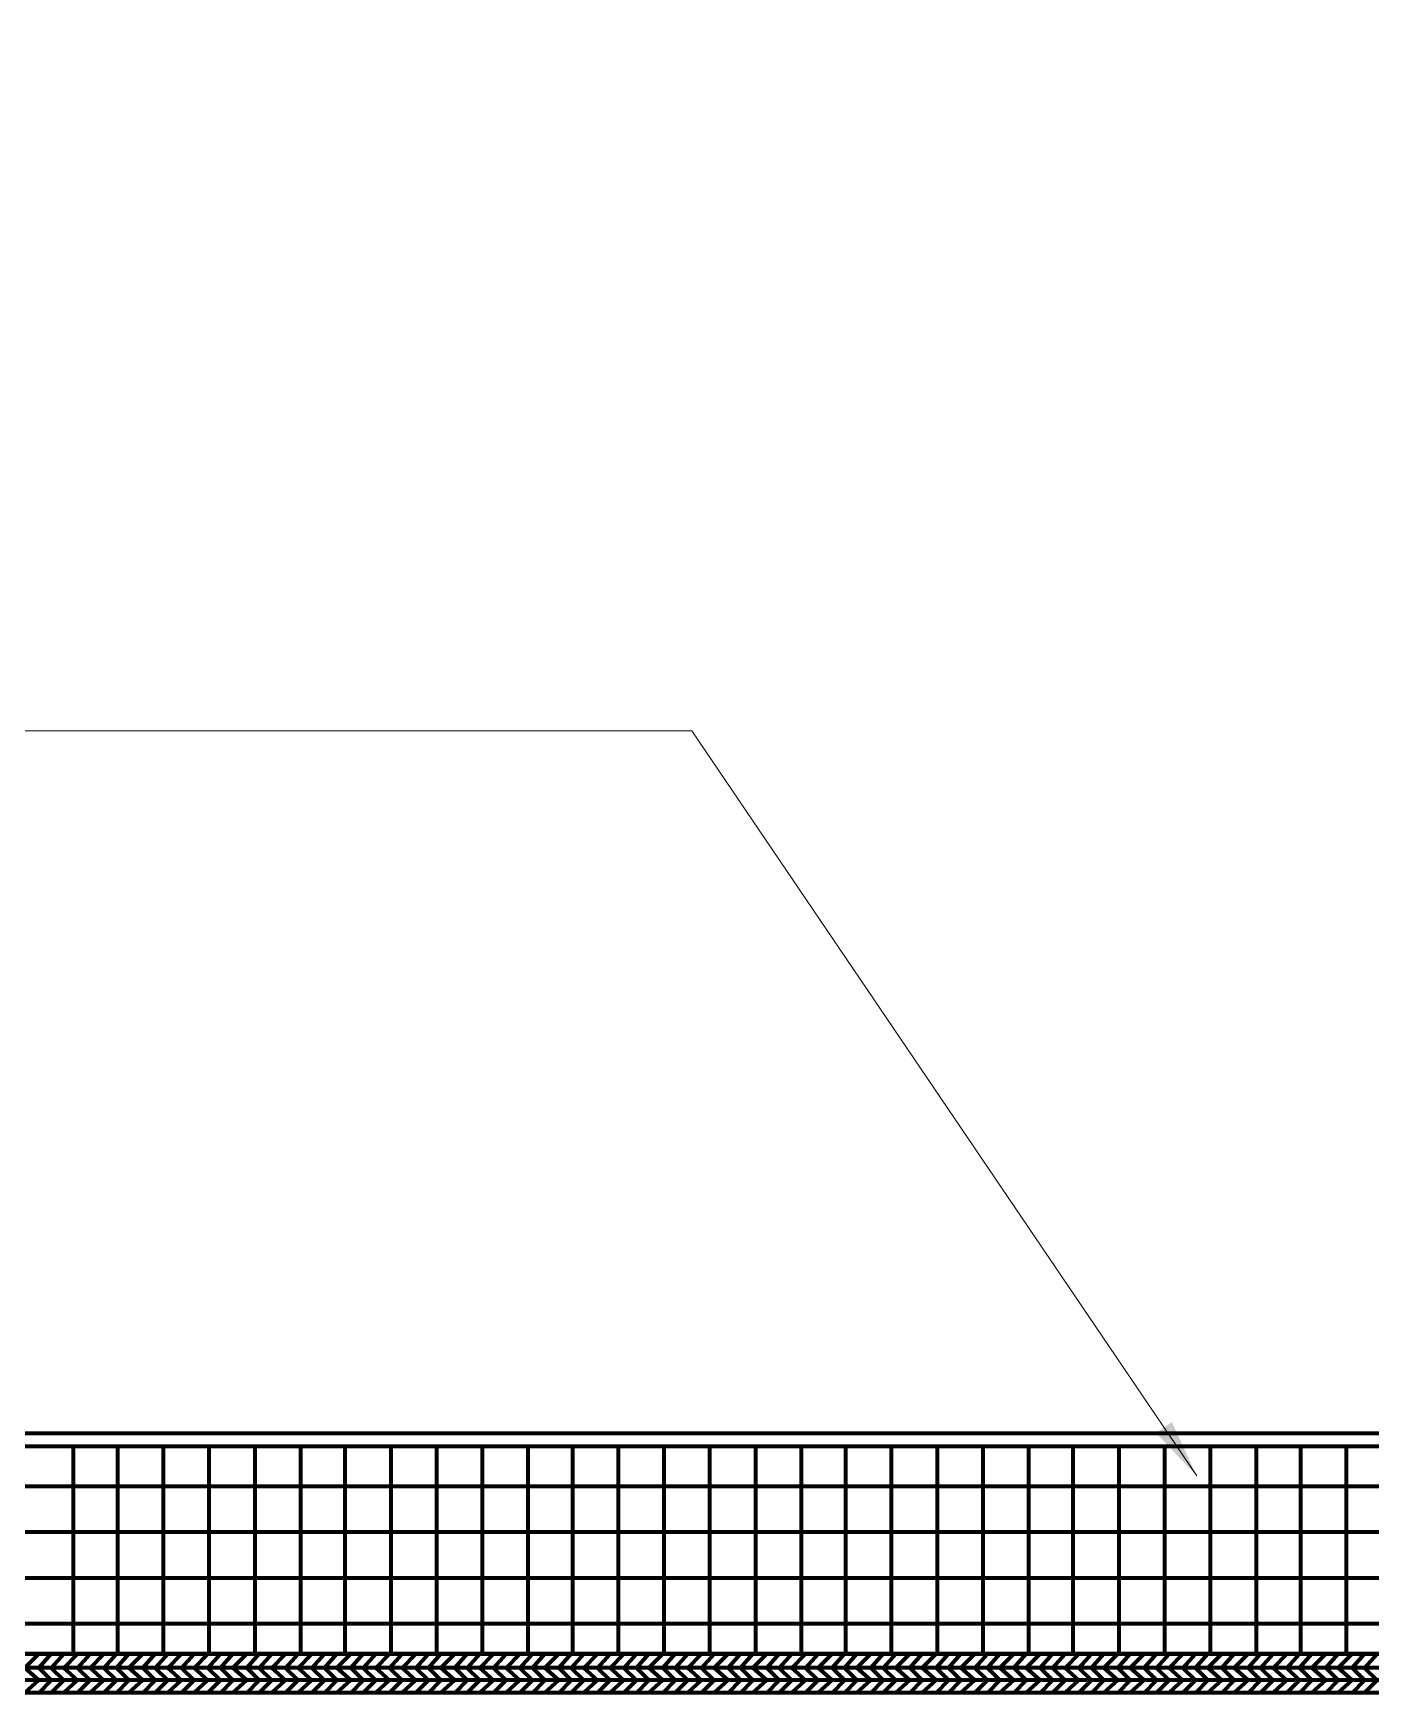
# Model space of a CAD drawing. Extents: x 261 to 424, y 0 to 368.
# Drawn here: x 312.56 to 338.28, y 254.68 to 286.6 of the extents above; entities that cross this region are included whole.
import ezdxf

# ---------------------------------------------------------------- set-up
doc = ezdxf.new("R2010")
doc.units = 0
doc.header["$MEASUREMENT"] = 0
for name, color, linetype, lineweight in [('Dt-Line 1', 9, 'Continuous', 0), ('Dt-Line 3', 7, 'Continuous', 15), ('Dt-Text', 121, 'Continuous', 20)]:
    doc.layers.add(name, color=color, linetype=linetype, lineweight=lineweight)
doc.styles.get("Standard").update_dxf_attribs({"font": 'Arial.ttf'})
doc.dimstyles.new('1 Inch', dxfattribs={"dimtxt": 1.09375, "dimasz": 1.125, "dimexe": 1.125, "dimexo": 0.5625, "dimgap": 0.84375, "dimtad": 1, "dimdec": 4, "dimzin": 3, "dimdsep": 46, "dimlunit": 4, "dimtxsty": 'Standard', "dimblk": 'ARCHTICK', "dimcen": 0.5625, "dimdle": 1.125, "dimclrd": 253, "dimclre": 253, "dimclrt": 256, "dimadec": 0, "dimazin": 0, "dimtfac": 0.6, "dimtdec": 4, "dimtix": 1, "dimtmove": 2, "dimatfit": 0, "dimfxl": 1, "dimfrac": 1, "dimtolj": 1, "dimtzin": 0, "dimlwd": 9, "dimlwe": 9, "dimarcsym": 0})

# ---------------------------------------------------------------- blocks, each defined once
blk = doc.blocks.new('_ArchTick')
at = {"color": 0, "linetype": 'ByBlock', "const_width": 0.15}
blk.add_lwpolyline([(-0.5, -0.5), (0.5, 0.5)], dxfattribs=at)

msp = doc.modelspace()

# ---------------------------------------------------------------- linework, layer by layer
at = {"layer": 'Dt-Line 1', "linetype": 'Continuous', "lineweight": 158}
for p, q in [((313.32999, 255.42901), (313.32999, 259.42901)), ((314.18332, 255.42901), (314.18332, 259.42901)), ((315.06332, 255.42901), (315.06332, 259.42901)), ((315.94332, 255.42901), (315.94332, 259.42901)), ((316.82332, 255.42901), (316.82332, 259.42901)), ((317.70332, 255.42901), (317.70332, 259.42901)), ((318.55665, 255.42901), (318.55665, 259.42901)), ((319.43665, 255.42901), (319.43665, 259.42901)), ((320.31666, 255.42901), (320.31666, 259.42901)), ((321.19665, 255.42901), (321.19665, 259.42901)), ((322.07665, 255.42901), (322.07665, 259.42901)), ((322.92999, 255.42901), (322.92999, 259.42901)), ((323.80999, 255.42901), (323.80999, 259.42901)), ((324.68999, 255.42901), (324.68999, 259.42901)), ((325.56999, 255.42901), (325.56999, 259.42901)), ((326.44999, 255.42901), (326.44999, 259.42901)), ((327.32999, 255.42901), (327.32999, 259.42901)), ((328.18332, 255.42901), (328.18332, 259.42901)), ((329.06332, 255.42901), (329.06332, 259.42901)), ((329.94332, 255.42901), (329.94332, 259.42901)), ((330.82332, 255.42901), (330.82332, 259.42901)), ((331.70332, 255.42901), (331.70332, 259.42901)), ((332.55665, 255.42901), (332.55665, 259.42901)), ((333.43665, 255.42901), (333.43665, 259.42901)), ((334.31666, 255.42901), (334.31666, 259.42901)), ((335.19665, 255.42901), (335.19665, 259.42901)), ((336.07665, 255.42901), (336.07665, 259.42901)), ((336.92999, 255.42901), (336.92999, 259.42901)), ((337.80999, 255.42901), (337.80999, 259.42901)), ((282.87665, 258.65568), (342.90332, 258.65568)), ((282.87665, 257.77565), (342.90332, 257.77565)), ((282.87665, 256.89568), (342.90332, 256.89568)), ((282.87665, 256.01568), (342.90332, 256.01568))]:
    msp.add_line(p, q, dxfattribs=at)
for points in [[(343.40999, 255.42901), (343.14332, 255.16232), (343.40999, 254.92235), (282.87665, 254.92235), (282.87665, 254.86901)], [(312.39665, 254.68235), (312.66332, 254.92235), (312.39665, 255.16232), (312.66332, 255.42901)], [(312.66332, 254.68235), (312.90332, 254.92235), (312.66332, 255.16232), (312.90332, 255.42901), (312.90332, 255.42901)], [(312.90332, 254.68235), (313.14332, 254.92235), (312.90332, 255.16232), (313.14332, 255.42901)], [(313.14332, 254.68235), (313.40999, 254.92235), (313.14332, 255.16232), (313.40999, 255.42901)], [(313.40999, 254.68235), (313.64999, 254.92235), (313.40999, 255.16232), (313.64999, 255.42901)], [(313.64999, 254.68235), (313.91666, 254.92235), (313.64999, 255.16232), (313.91666, 255.42901)], [(313.91666, 254.68235), (314.15665, 254.92235), (313.91666, 255.16232), (314.15665, 255.42901)], [(314.15665, 254.68235), (314.39665, 254.92235), (314.15665, 255.16232), (314.39665, 255.42901)], [(314.39665, 254.68235), (314.66332, 254.92235), (314.39665, 255.16232), (314.66332, 255.42901), (314.66332, 255.42901)], [(314.66332, 254.68235), (314.90332, 254.92235), (314.66332, 255.16232), (314.90332, 255.42901)], [(314.90332, 254.68235), (315.14332, 254.92235), (314.90332, 255.16232), (315.14332, 255.42901)], [(315.14332, 254.68235), (315.40999, 254.92235), (315.14332, 255.16232), (315.40999, 255.42901)], [(315.40999, 254.68235), (315.64999, 254.92235), (315.40999, 255.16232), (315.64999, 255.42901)], [(315.64999, 254.68235), (315.91666, 254.92235), (315.64999, 255.16232), (315.91666, 255.42901)], [(315.91666, 254.68235), (316.15665, 254.92235), (315.91666, 255.16232), (316.15665, 255.42901)], [(316.15665, 254.68235), (316.39665, 254.92235), (316.15665, 255.16232), (316.39665, 255.42901)], [(316.39665, 254.68235), (316.66332, 254.92235), (316.39665, 255.16232), (316.66332, 255.42901)], [(316.66332, 254.68235), (316.90332, 254.92235), (316.66332, 255.16232), (316.90332, 255.42901)], [(316.90332, 254.68235), (317.14332, 254.92235), (316.90332, 255.16232), (317.14332, 255.42901)], [(317.14332, 254.68235), (317.40999, 254.92235), (317.14332, 255.16232), (317.40999, 255.42901)], [(317.40999, 254.68235), (317.64999, 254.92235), (317.40999, 255.16232), (317.64999, 255.42901)], [(317.64999, 254.68235), (317.91666, 254.92235), (317.64999, 255.16232), (317.91666, 255.42901)], [(317.91666, 254.68235), (318.15665, 254.92235), (317.91666, 255.16232), (318.15665, 255.42901)], [(318.15665, 254.68235), (318.39665, 254.92235), (318.15665, 255.16232), (318.39665, 255.42901)], [(318.39665, 254.68235), (318.66332, 254.92235), (318.39665, 255.16232), (318.66332, 255.42901)], [(318.66332, 254.68235), (318.90332, 254.92235), (318.66332, 255.16232), (318.90332, 255.42901)], [(318.90332, 254.68235), (319.14332, 254.92235), (318.90332, 255.16232), (319.14332, 255.42901)], [(319.14332, 254.68235), (319.40999, 254.92235), (319.14332, 255.16232), (319.40999, 255.42901)], [(319.40999, 254.68235), (319.64999, 254.92235), (319.40999, 255.16232), (319.64999, 255.42901)], [(319.64999, 254.68235), (319.91665, 254.92235), (319.64999, 255.16232), (319.91665, 255.42901)], [(319.91665, 254.68235), (320.15666, 254.92235), (319.91665, 255.16232), (320.15666, 255.42901)], [(320.15666, 254.68235), (320.39665, 254.92235), (320.15666, 255.16232), (320.39665, 255.42901)], [(320.39665, 254.68235), (320.66332, 254.92235), (320.39665, 255.16232), (320.66332, 255.42901)], [(320.66332, 254.68235), (320.90332, 254.92235), (320.66332, 255.16232), (320.90332, 255.42901)], [(320.90332, 254.68235), (321.14332, 254.92235), (320.90332, 255.16232), (321.14332, 255.42901)], [(321.14332, 254.68235), (321.40999, 254.92235), (321.14332, 255.16232), (321.40999, 255.42901)], [(321.40999, 254.68235), (321.64999, 254.92235), (321.40999, 255.16232), (321.64999, 255.42901)], [(321.64999, 254.68235), (321.91665, 254.92235), (321.64999, 255.16232), (321.91665, 255.42901)], [(321.91665, 254.68235), (322.15666, 254.92235), (321.91665, 255.16232), (322.15666, 255.42901)], [(322.15666, 254.68235), (322.39665, 254.92235), (322.15666, 255.16232), (322.39665, 255.42901)], [(322.39665, 254.68235), (322.66332, 254.92235), (322.39665, 255.16232), (322.66332, 255.42901)], [(322.66332, 254.68235), (322.90332, 254.92235), (322.66332, 255.16232), (322.90332, 255.42901), (322.90332, 255.42901)], [(322.90332, 254.68235), (323.14332, 254.92235), (322.90332, 255.16232), (323.14332, 255.42901)], [(323.14332, 254.68235), (323.40999, 254.92235), (323.14332, 255.16232), (323.40999, 255.42901)], [(323.40999, 254.68235), (323.64999, 254.92235), (323.40999, 255.16232), (323.64999, 255.42901)], [(323.64999, 254.68235), (323.91665, 254.92235), (323.64999, 255.16232), (323.91665, 255.42901)], [(323.91665, 254.68235), (324.15666, 254.92235), (323.91665, 255.16232), (324.15666, 255.42901)], [(324.15666, 254.68235), (324.39665, 254.92235), (324.15666, 255.16232), (324.39665, 255.42901)], [(324.39665, 254.68235), (324.66332, 254.92235), (324.39665, 255.16232), (324.66332, 255.42901), (324.66332, 255.42901)], [(324.66332, 254.68235), (324.90332, 254.92235), (324.66332, 255.16232), (324.90332, 255.42901)], [(324.90332, 254.68235), (325.14332, 254.92235), (324.90332, 255.16232), (325.14332, 255.42901)], [(325.14332, 254.68235), (325.40999, 254.92235), (325.14332, 255.16232), (325.40999, 255.42901), (325.40999, 255.42901)], [(325.40999, 254.68235), (325.64999, 254.92235), (325.40999, 255.16232), (325.64999, 255.42901)], [(325.64999, 254.68235), (325.91665, 254.92235), (325.64999, 255.16232), (325.91665, 255.42901)], [(325.91665, 254.68235), (326.15666, 254.92235), (325.91665, 255.16232), (326.15666, 255.42901)], [(326.15666, 254.68235), (326.39665, 254.92235), (326.15666, 255.16232), (326.39665, 255.42901)], [(326.39665, 254.68235), (326.66332, 254.92235), (326.39665, 255.16232), (326.66332, 255.42901)], [(326.66332, 254.68235), (326.90332, 254.92235), (326.66332, 255.16232), (326.90332, 255.42901)], [(326.90332, 254.68235), (327.14332, 254.92235), (326.90332, 255.16232), (327.14332, 255.42901)], [(327.14332, 254.68235), (327.40999, 254.92235), (327.14332, 255.16232), (327.40999, 255.42901)], [(327.40999, 254.68235), (327.64999, 254.92235), (327.40999, 255.16232), (327.64999, 255.42901)], [(327.64999, 254.68235), (327.91665, 254.92235), (327.64999, 255.16232), (327.91665, 255.42901)], [(327.91665, 254.68235), (328.15666, 254.92235), (327.91665, 255.16232), (328.15666, 255.42901)], [(328.15666, 254.68235), (328.39665, 254.92235), (328.15666, 255.16232), (328.39665, 255.42901)], [(328.39665, 254.68235), (328.66332, 254.92235), (328.39665, 255.16232), (328.66332, 255.42901)], [(328.66332, 254.68235), (328.90332, 254.92235), (328.66332, 255.16232), (328.90332, 255.42901), (328.90332, 255.42901)], [(328.90332, 254.68235), (329.14332, 254.92235), (328.90332, 255.16232), (329.14332, 255.42901)], [(329.14332, 254.68235), (329.40999, 254.92235), (329.14332, 255.16232), (329.40999, 255.42901)], [(329.40999, 254.68235), (329.64999, 254.92235), (329.40999, 255.16232), (329.64999, 255.42901)], [(329.64999, 254.68235), (329.91665, 254.92235), (329.64999, 255.16232), (329.91665, 255.42901)], [(329.91665, 254.68235), (330.15666, 254.92235), (329.91665, 255.16232), (330.15666, 255.42901)], [(330.15666, 254.68235), (330.39665, 254.92235), (330.15666, 255.16232), (330.39665, 255.42901)], [(330.39665, 254.68235), (330.66332, 254.92235), (330.39665, 255.16232), (330.66332, 255.42901), (330.66332, 255.42901)], [(330.66332, 254.68235), (330.90332, 254.92235), (330.66332, 255.16232), (330.90332, 255.42901)], [(330.90332, 254.68235), (331.14332, 254.92235), (330.90332, 255.16232), (331.14332, 255.42901)], [(331.14332, 254.68235), (331.40999, 254.92235), (331.14332, 255.16232), (331.40999, 255.42901)], [(331.40999, 254.68235), (331.64999, 254.92235), (331.40999, 255.16232), (331.64999, 255.42901)], [(331.64999, 254.68235), (331.91665, 254.92235), (331.64999, 255.16232), (331.91665, 255.42901)], [(331.91665, 254.68235), (332.15666, 254.92235), (331.91665, 255.16232), (332.15666, 255.42901)], [(332.15666, 254.68235), (332.39665, 254.92235), (332.15666, 255.16232), (332.39665, 255.42901), (332.39665, 255.42901)], [(332.39665, 254.68235), (332.66332, 254.92235), (332.39665, 255.16232), (332.66332, 255.42901)], [(332.66332, 254.68235), (332.90332, 254.92235), (332.66332, 255.16232), (332.90332, 255.42901)], [(332.90332, 254.68235), (333.14332, 254.92235), (332.90332, 255.16232), (333.14332, 255.42901)], [(333.14332, 254.68235), (333.40999, 254.92235), (333.14332, 255.16232), (333.40999, 255.42901)], [(333.40999, 254.68235), (333.64999, 254.92235), (333.40999, 255.16232), (333.64999, 255.42901)], [(333.64999, 254.68235), (333.91665, 254.92235), (333.64999, 255.16232), (333.91665, 255.42901), (333.91665, 255.42901)], [(333.91665, 254.68235), (334.15666, 254.92235), (333.91665, 255.16232), (334.15666, 255.42901), (334.15666, 255.42901)], [(334.15666, 254.68235), (334.39665, 254.92235), (334.15666, 255.16232), (334.39665, 255.42901)], [(334.39665, 254.68235), (334.66332, 254.92235), (334.39665, 255.16232), (334.66332, 255.42901)], [(334.66332, 254.68235), (334.90332, 254.92235), (334.66332, 255.16232), (334.90332, 255.42901)], [(334.90332, 254.68235), (335.14332, 254.92235), (334.90332, 255.16232), (335.14332, 255.42901)], [(335.14332, 254.68235), (335.40999, 254.92235), (335.14332, 255.16232), (335.40999, 255.42901)], [(335.40999, 254.68235), (335.64999, 254.92235), (335.40999, 255.16232), (335.64999, 255.42901), (335.64999, 255.42901)], [(335.64999, 254.68235), (335.91665, 254.92235), (335.64999, 255.16232), (335.91665, 255.42901), (335.91665, 255.42901)], [(335.91665, 254.68235), (336.15666, 254.92235), (335.91665, 255.16232), (336.15666, 255.42901)], [(336.15666, 254.68235), (336.39665, 254.92235), (336.15666, 255.16232), (336.39665, 255.42901)], [(336.39665, 254.68235), (336.66332, 254.92235), (336.39665, 255.16232), (336.66332, 255.42901)], [(336.66332, 254.68235), (336.90332, 254.92235), (336.66332, 255.16232), (336.90332, 255.42901)], [(336.90332, 254.68235), (337.14332, 254.92235), (336.90332, 255.16232), (337.14332, 255.42901)], [(337.14332, 254.68235), (337.40999, 254.92235), (337.14332, 255.16232), (337.40999, 255.42901)], [(337.40999, 254.68235), (337.64999, 254.92235), (337.40999, 255.16232), (337.64999, 255.42901), (337.64999, 255.42901)], [(337.64999, 254.68235), (337.91665, 254.92235), (337.64999, 255.16232), (337.91665, 255.42901)], [(337.91665, 254.68235), (338.15666, 254.92235), (337.91665, 255.16232), (338.15666, 255.42901)], [(338.15666, 254.68235), (338.39665, 254.92235), (338.15666, 255.16232), (338.39665, 255.42901)], [(343.40999, 255.16232), (282.87665, 255.16232), (283.14332, 254.92235), (282.90332, 254.68235)]]:
    msp.add_lwpolyline(points, dxfattribs=at)
for p in [(312.90332, 255.42901), (314.66332, 255.42901), (322.90332, 255.42901), (324.66332, 255.42901), (325.40999, 255.42901), (328.90332, 255.42901), (330.66332, 255.42901), (332.39665, 255.42901), (333.91665, 255.42901), (334.15666, 255.42901), (335.64999, 255.42901), (335.91665, 255.42901), (337.64999, 255.42901)]:
    msp.add_point(p, dxfattribs=at)
at = {"layer": 'Dt-Line 3', "linetype": 'Continuous', "lineweight": 140}
msp.add_line((282.87665, 255.42901), (343.40999, 255.42901), dxfattribs=at)
msp.add_lwpolyline([(363.14332, 321.61568), (363.11665, 323.97565, 0.24611095), (363.06502, 324.07435, 0.24607571), (362.95666, 324.09568), (362.50332, 323.93565), (343.12999, 323.93565, 0.41421921), (342.66332, 323.42901), (342.63666, 260.18899, -0.41417467), (342.15666, 259.66899), (282.87665, 259.66899)], format="xyb", dxfattribs=at)
at = {"layer": 'Dt-Line 3', "linetype": 'Continuous', "lineweight": 211}
for points in [[(282.87665, 259.42901), (342.90332, 259.42901), (342.90332, 255.42901), (282.87665, 255.42901)], [(282.87665, 255.42901), (343.40999, 255.42901), (343.40999, 254.68235), (282.87665, 254.68235)]]:
    msp.add_lwpolyline(points, dxfattribs=at)

# ---------------------------------------------------------------- leaders
at = {"layer": 'Dt-Text', "annotation_type": 0, "has_hookline": 1, "hookline_direction": 1, "text_width": 22.62108}
msp.add_leader([(334.93037, 258.85284), (325.21909, 273.18178), (309.604, 273.18178)], dimstyle='1 Inch', override={"dimgap": 0.84375, "dimtad": 0}, dxfattribs=at)

doc.saveas('drawing.dxf')
